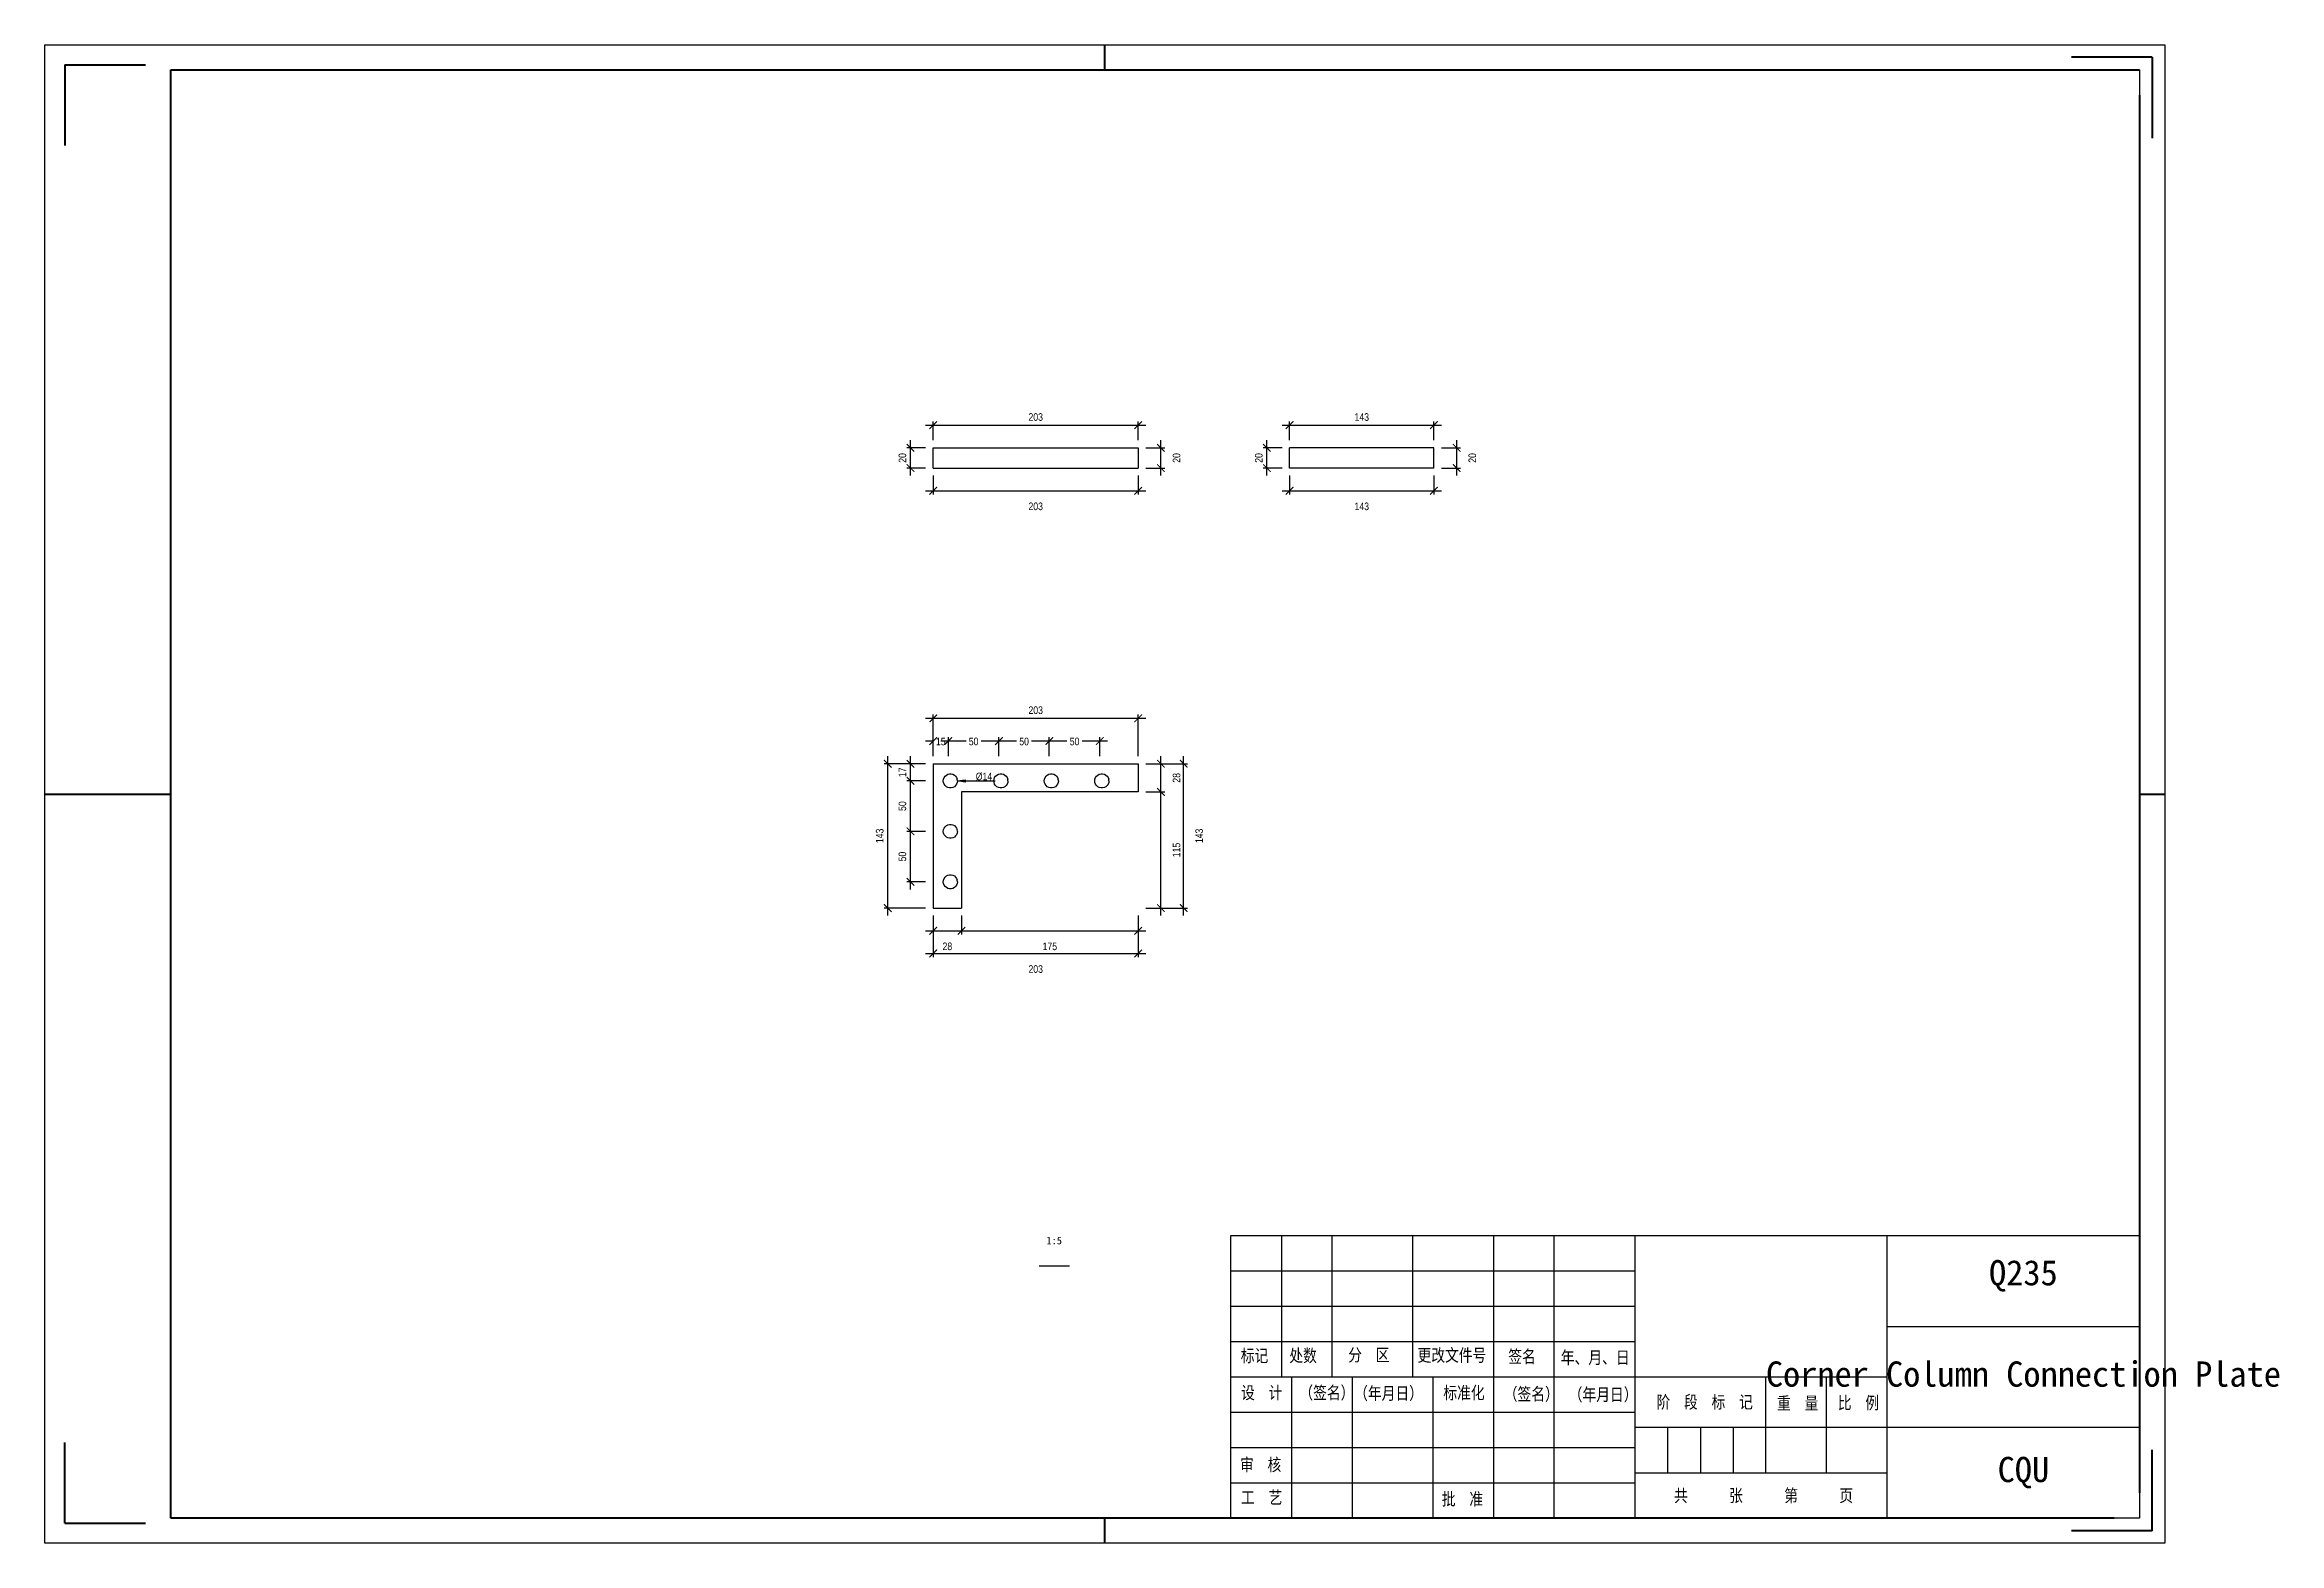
# Model space of a CAD drawing. Header units: millimetres. Extents: x 0 to 1925, y 0 to 4345.
# Drawn here: x 1470 to 1912.7, y 0 to 297 of the extents above; entities that cross this region are included whole.
import ezdxf

# ---------------------------------------------------------------- set-up
doc = ezdxf.new("R2010")
doc.units = ezdxf.units.MM
doc.layers.add('总内框线', color=7, linetype='Continuous', lineweight=50)
doc.layers.add('总外框线', color=7, linetype='Continuous', lineweight=30)
doc.styles.add('OpenSansCondensed-Light', font='OpenSansCondensed-Light.ttf')
doc.styles.add('陈杰（2）', font='gbenor.shx', dxfattribs={"width": 0.8, "bigfont": 'gbcbig.shx'})
doc.dimstyles.new('EZ_RADIUS', dxfattribs={"dimtxt": 0.25, "dimasz": 0.25, "dimexe": 0.375, "dimexo": 0.125, "dimgap": 0.1, "dimtad": 1, "dimlfac": 100, "dimzin": 12, "dimdsep": 46, "dimtxsty": 'OpenSansCondensed-Light', "dimblk": 'CLOSEDBLANK', "dimcen": 0, "dimazin": 3, "dimtfac": 0.5, "dimtofl": 0, "dimtmove": 1, "dimatfit": 3, "dimarcsym": 0})
doc.dimstyles.new('EZDXF', dxfattribs={"dimtxt": 0.25, "dimasz": 0.175, "dimexe": 0.375, "dimexo": 0.125, "dimgap": 0.1, "dimtad": 1, "dimlfac": 100, "dimzin": 12, "dimdsep": 46, "dimtxsty": 'OpenSansCondensed-Light', "dimblk": 'ARCHTICK', "dimcen": 2.5, "dimazin": 3, "dimtfac": 0.5, "dimtmove": 2, "dimatfit": 3, "dimarcsym": 0})

# ---------------------------------------------------------------- blocks, each defined once
blk = doc.blocks.new('_ARCHTICK')
at = {"color": 0, "linetype": 'ByBlock', "const_width": 0.15}
blk.add_lwpolyline([(-0.5, -0.5), (0.5, 0.5)], dxfattribs=at)
blk = doc.blocks.new('_CLOSED')
at = {"color": 0, "linetype": 'ByBlock'}
blk.add_line((0, 0), (-1, 0), dxfattribs=at)
blk.add_lwpolyline([(-1, 0.16), (0, 0), (-1, -0.16)], close=True, dxfattribs=at)
blk = doc.blocks.new('*D47')
at = {"transparency": 16777216}
for p, q in [((1652.33, 151.1), (1653.83, 151.1)), ((1653.83, 151.1), (1658.33, 151.1))]:
    blk.add_line(p, q, dxfattribs=at)
at = {"layer": 'Defpoints', "transparency": 16777216}
for p in [(1649.43, 151.1), (1650.83, 151.1)]:
    blk.add_point(p, dxfattribs=at)
at = {"transparency": 16777216, "xscale": 1.5, "yscale": 1.5, "rotation": 179.9999999999997}
blk.add_blockref('_CLOSED', (1650.83, 151.1), dxfattribs=at)
at = {"transparency": 16777216, "insert": (1656.08, 151.95), "char_height": 1.5, "attachment_point": 5, "style": 'OpenSansCondensed-Light'}
blk.add_mtext('%%c14', dxfattribs=at)

msp = doc.modelspace()

# ---------------------------------------------------------------- linework, layer by layer
for p, q in [((1885, 292), (1885, 107)), ((1646.02901, 213.1), (1646.02901, 217.1)), ((1646.02901, 217.1), (1686.62901, 217.1)), ((1686.62901, 217.1), (1686.62901, 213.1)), ((1716.62901, 213.1), (1716.62901, 217.1)), ((1745.22901, 217.1), (1716.62901, 217.1)), ((1745.22901, 213.1), (1745.22901, 217.1)), ((1646.02901, 213.1), (1686.62901, 213.1)), ((1745.22901, 213.1), (1716.62901, 213.1)), ((1646.02901, 154.5), (1686.62901, 154.5)), ((1646.02901, 154.5), (1646.02901, 125.9)), ((1648.02901, 151.1), (1648.06901, 151.44)), ((1648.06901, 150.76), (1648.02901, 151.1)), ((1648.06901, 151.44), (1648.18901, 151.76)), ((1648.18901, 150.44), (1648.06901, 150.76)), ((1648.18901, 151.76), (1648.38901, 152.02)), ((1648.38901, 152.02), (1648.62901, 152.26)), ((1648.62901, 152.26), (1648.92901, 152.4)), ((1648.92901, 152.4), (1649.26901, 152.48)), ((1649.26901, 152.48), (1649.58901, 152.48)), ((1649.58901, 152.48), (1649.92901, 152.4)), ((1649.92901, 152.4), (1650.22901, 152.26)), ((1650.22901, 152.26), (1650.46901, 152.02)), ((1650.46901, 152.02), (1650.66901, 151.76)), ((1650.66901, 151.76), (1650.78901, 151.44)), ((1650.78901, 150.76), (1650.66901, 150.44)), ((1650.82901, 151.1), (1650.78901, 151.44)), ((1650.82901, 151.1), (1650.78901, 150.76)), ((1658.02901, 151.1), (1658.06901, 151.44)), ((1658.06901, 150.76), (1658.02901, 151.1)), ((1658.06901, 151.44), (1658.18901, 151.76)), ((1658.18901, 150.44), (1658.06901, 150.76)), ((1658.18901, 151.76), (1658.38901, 152.02)), ((1658.38901, 152.02), (1658.62901, 152.26)), ((1658.62901, 152.26), (1658.92901, 152.4)), ((1658.92901, 152.4), (1659.26901, 152.48)), ((1659.26901, 152.48), (1659.58901, 152.48)), ((1659.58901, 152.48), (1659.92901, 152.4)), ((1659.92901, 152.4), (1660.22901, 152.26)), ((1660.22901, 152.26), (1660.46901, 152.02)), ((1660.46901, 152.02), (1660.66901, 151.76)), ((1660.66901, 151.76), (1660.78901, 151.44)), ((1660.78901, 150.76), (1660.66901, 150.44)), ((1660.82901, 151.1), (1660.78901, 151.44)), ((1660.82901, 151.1), (1660.78901, 150.76)), ((1668.02901, 151.1), (1668.06901, 151.44)), ((1668.06901, 150.76), (1668.02901, 151.1)), ((1668.06901, 151.44), (1668.18901, 151.76)), ((1668.18901, 150.44), (1668.06901, 150.76)), ((1668.18901, 151.76), (1668.38901, 152.02)), ((1668.38901, 152.02), (1668.62901, 152.26)), ((1668.62901, 152.26), (1668.92901, 152.4)), ((1668.92901, 152.4), (1669.26901, 152.48)), ((1669.26901, 152.48), (1669.58901, 152.48)), ((1669.58901, 152.48), (1669.92901, 152.4)), ((1669.92901, 152.4), (1670.22901, 152.26)), ((1670.22901, 152.26), (1670.46901, 152.02)), ((1670.46901, 152.02), (1670.66901, 151.76)), ((1670.66901, 151.76), (1670.78901, 151.44)), ((1670.78901, 150.76), (1670.66901, 150.44)), ((1670.82901, 151.1), (1670.78901, 151.44)), ((1670.82901, 151.1), (1670.78901, 150.76)), ((1678.02901, 151.1), (1678.06901, 151.44)), ((1678.06901, 150.76), (1678.02901, 151.1)), ((1678.06901, 151.44), (1678.18901, 151.76)), ((1678.18901, 150.44), (1678.06901, 150.76)), ((1678.18901, 151.76), (1678.38901, 152.02)), ((1678.38901, 152.02), (1678.62901, 152.26)), ((1678.62901, 152.26), (1678.92901, 152.4)), ((1678.92901, 152.4), (1679.26901, 152.48)), ((1679.26901, 152.48), (1679.58901, 152.48)), ((1679.58901, 152.48), (1679.92901, 152.4)), ((1679.92901, 152.4), (1680.22901, 152.26)), ((1680.22901, 152.26), (1680.46901, 152.02)), ((1680.46901, 152.02), (1680.66901, 151.76)), ((1680.66901, 151.76), (1680.78901, 151.44)), ((1680.78901, 150.76), (1680.66901, 150.44)), ((1680.82901, 151.1), (1680.78901, 151.44)), ((1680.82901, 151.1), (1680.78901, 150.76)), ((1686.62901, 154.5), (1686.62901, 148.9)), ((1648.38901, 150.18), (1648.18901, 150.44)), ((1648.62901, 149.94), (1648.38901, 150.18)), ((1648.92901, 149.8), (1648.62901, 149.94)), ((1649.26901, 149.72), (1648.92901, 149.8)), ((1649.58901, 149.72), (1649.26901, 149.72)), ((1649.92901, 149.8), (1649.58901, 149.72)), ((1650.22901, 149.94), (1649.92901, 149.8)), ((1650.46901, 150.18), (1650.22901, 149.94)), ((1650.66901, 150.44), (1650.46901, 150.18)), ((1686.62901, 148.9), (1651.62901, 148.9)), ((1651.62901, 148.9), (1651.62901, 125.9)), ((1658.38901, 150.18), (1658.18901, 150.44)), ((1658.62901, 149.94), (1658.38901, 150.18)), ((1658.92901, 149.8), (1658.62901, 149.94)), ((1659.26901, 149.72), (1658.92901, 149.8)), ((1659.58901, 149.72), (1659.26901, 149.72)), ((1659.92901, 149.8), (1659.58901, 149.72)), ((1660.22901, 149.94), (1659.92901, 149.8)), ((1660.46901, 150.18), (1660.22901, 149.94)), ((1660.66901, 150.44), (1660.46901, 150.18)), ((1668.38901, 150.18), (1668.18901, 150.44)), ((1668.62901, 149.94), (1668.38901, 150.18)), ((1668.92901, 149.8), (1668.62901, 149.94)), ((1669.26901, 149.72), (1668.92901, 149.8)), ((1669.58901, 149.72), (1669.26901, 149.72)), ((1669.92901, 149.8), (1669.58901, 149.72)), ((1670.22901, 149.94), (1669.92901, 149.8)), ((1670.46901, 150.18), (1670.22901, 149.94)), ((1670.66901, 150.44), (1670.46901, 150.18)), ((1678.38901, 150.18), (1678.18901, 150.44)), ((1678.62901, 149.94), (1678.38901, 150.18)), ((1678.92901, 149.8), (1678.62901, 149.94)), ((1679.26901, 149.72), (1678.92901, 149.8)), ((1679.58901, 149.72), (1679.26901, 149.72)), ((1679.92901, 149.8), (1679.58901, 149.72)), ((1680.22901, 149.94), (1679.92901, 149.8)), ((1680.46901, 150.18), (1680.22901, 149.94)), ((1680.66901, 150.44), (1680.46901, 150.18)), ((1648.06901, 141.44), (1648.18901, 141.76)), ((1648.18901, 141.76), (1648.38901, 142.02)), ((1648.38901, 142.02), (1648.62901, 142.26)), ((1648.62901, 142.26), (1648.92901, 142.4)), ((1648.92901, 142.4), (1649.26901, 142.48)), ((1649.26901, 142.48), (1649.58901, 142.48)), ((1649.58901, 142.48), (1649.92901, 142.4)), ((1649.92901, 142.4), (1650.22901, 142.26)), ((1650.22901, 142.26), (1650.46901, 142.02)), ((1650.46901, 142.02), (1650.66901, 141.76)), ((1650.66901, 141.76), (1650.78901, 141.44)), ((1648.02901, 141.1), (1648.06901, 141.44)), ((1648.06901, 140.76), (1648.02901, 141.1)), ((1648.18901, 140.44), (1648.06901, 140.76)), ((1648.38901, 140.18), (1648.18901, 140.44)), ((1648.62901, 139.94), (1648.38901, 140.18)), ((1648.92901, 139.8), (1648.62901, 139.94)), ((1649.26901, 139.72), (1648.92901, 139.8)), ((1649.58901, 139.72), (1649.26901, 139.72)), ((1649.92901, 139.8), (1649.58901, 139.72)), ((1650.22901, 139.94), (1649.92901, 139.8)), ((1650.46901, 140.18), (1650.22901, 139.94)), ((1650.66901, 140.44), (1650.46901, 140.18)), ((1650.78901, 140.76), (1650.66901, 140.44)), ((1650.82901, 141.1), (1650.78901, 141.44)), ((1650.82901, 141.1), (1650.78901, 140.76)), ((1648.02901, 131.1), (1648.06901, 131.44)), ((1648.06901, 130.76), (1648.02901, 131.1)), ((1648.06901, 131.44), (1648.18901, 131.76)), ((1648.18901, 130.44), (1648.06901, 130.76)), ((1648.18901, 131.76), (1648.38901, 132.02)), ((1648.38901, 130.18), (1648.18901, 130.44)), ((1648.38901, 132.02), (1648.62901, 132.26)), ((1648.62901, 129.94), (1648.38901, 130.18)), ((1648.62901, 132.26), (1648.92901, 132.4)), ((1648.92901, 129.8), (1648.62901, 129.94)), ((1648.92901, 132.4), (1649.26901, 132.48)), ((1649.26901, 129.72), (1648.92901, 129.8)), ((1649.26901, 132.48), (1649.58901, 132.48)), ((1649.58901, 129.72), (1649.26901, 129.72)), ((1649.58901, 132.48), (1649.92901, 132.4)), ((1649.92901, 129.8), (1649.58901, 129.72)), ((1649.92901, 132.4), (1650.22901, 132.26)), ((1650.22901, 129.94), (1649.92901, 129.8)), ((1650.22901, 132.26), (1650.46901, 132.02)), ((1650.46901, 130.18), (1650.22901, 129.94)), ((1650.46901, 132.02), (1650.66901, 131.76)), ((1650.66901, 130.44), (1650.46901, 130.18)), ((1650.66901, 131.76), (1650.78901, 131.44)), ((1650.78901, 130.76), (1650.66901, 130.44)), ((1650.82901, 131.1), (1650.78901, 131.44)), ((1650.82901, 131.1), (1650.78901, 130.76)), ((1646.02901, 125.9), (1651.62901, 125.9)), ((1705, 61), (1885, 61)), ((1705, 5), (1705, 61)), ((1715, 61), (1715, 33)), ((1725, 61), (1725, 33)), ((1741, 61), (1741, 33)), ((1757, 61), (1757, 33)), ((1769, 61), (1769, 5)), ((1785, 61), (1785, 5)), ((1835, 5), (1835, 61)), ((1885, 61), (1885, 5)), ((1667, 55), (1673, 55)), ((1705, 54), (1785, 54)), ((1705, 47), (1785, 47)), ((1705, 40), (1785, 40)), ((1835, 43), (1885, 43)), ((1705, 33), (1835, 33)), ((1717, 33), (1717, 5)), ((1729, 33), (1729, 5)), ((1745, 33), (1745, 5)), ((1757, 33), (1757, 5)), ((1811, 14), (1811, 33)), ((1823, 14), (1823, 33)), ((1705, 26), (1785, 26)), ((1785, 23), (1835, 23)), ((1791.5, 23), (1791.5, 14)), ((1798, 23), (1798, 14)), ((1804.5, 23), (1804.5, 14)), ((1835, 23), (1885, 23)), ((1705, 19), (1785, 19)), ((1785, 14), (1835, 14)), ((1705, 12), (1785, 12)), ((1885, 5), (1705, 5))]:
    msp.add_line(p, q)
at = {"layer": '总内框线'}
for p, q in [((1680, 292), (1680, 297)), ((1474, 293), (1474, 277)), ((1474, 293), (1490, 293)), ((1887.5, 294.5), (1871.5, 294.5)), ((1887.5, 294.5), (1887.5, 278.5)), ((1495, 5), (1495, 292)), ((1495, 292), (1885, 292)), ((1885, 287), (1885, 10)), ((1470, 148.5), (1495, 148.5)), ((1885, 148.5), (1890, 148.5)), ((1474, 4), (1474, 20)), ((1887.5, 2.5), (1887.5, 18.5)), ((1880, 5), (1495, 5)), ((1680, 0), (1680, 5)), ((1474, 4), (1490, 4)), ((1887.5, 2.5), (1871.5, 2.5))]:
    msp.add_line(p, q, dxfattribs=at)
at = {"layer": '总外框线'}
for p, q in [((1470, 0), (1470, 297)), ((1470, 297), (1890, 297)), ((1890, 297), (1890, 0)), ((1890, 0), (1470, 0))]:
    msp.add_line(p, q, dxfattribs=at)

# ---------------------------------------------------------------- texts
at = {"attachment_point": 5}
for s, insert, char_height in [('1:5', (1670, 60), 1.5), ('Q235', (1862, 53), 5), ('Corner Column Connection Plate', (1862, 33.5), 5), ('CQU', (1862, 14), 5)]:
    msp.add_mtext(s, dxfattribs=dict(at, insert=insert, char_height=char_height))
at = {"char_height": 2.5, "width": 93.0192856, "attachment_point": 1, "style": '陈杰（2）'}
for s, insert in [('{\\fSimSun|b0|i0|c134|p2;标记}', (1706.95482, 38.44053)), ('{\\fSimSun|b0|i0|c134|p2;处数}', (1716.57596, 38.45543)), ('{\\fSimSun|b0|i0|c134|p2;分\u3000区}', (1728.23692, 38.57959)), ('{\\fSimSun|b0|i0|c134|p2;更改文件号}', (1741.97169, 38.52496)), ('{\\fSimSun|b0|i0|c134|p2;签名}', (1759.95608, 38.2667)), ('{\\fSimSun|b0|i0|c134|p2;年、月、日}', (1770.35064, 38.07301)), ('{\\fSimSun|b0|i0|c134|p2;设\u3000计}', (1707.01432, 31.10007)), ('{\\fSimSun|b0|i0|c134|p2;（签名）}', (1718.55629, 31.10007)), ('{\\fSimSun|b0|i0|c134|p2;\u3000（年月日）}', (1726.68156, 30.98584)), ('{\\fSimSun|b0|i0|c134|p2;标准化}', (1747.08823, 31.08517)), ('{\\fSimSun|b0|i0|c134|p2;（签名）}', (1759.05516, 30.83685)), ('{\\fSimSun|b0|i0|c134|p2;（年月日）}', (1771.923, 30.73752)), ('{\\fSimSun|b0|i0|c134|p2;阶\u3000段\u3000标\u3000记}', (1789.30395, 29.25254)), ('{\\fSimSun|b0|i0|c134|p2;重\u3000量}', (1813.18681, 29.02408)), ('{\\fSimSun|b0|i0|c134|p2;比\u3000例}', (1825.23873, 29.09361)), ('{\\fSimSun|b0|i0|c134|p2;审\u3000核}', (1706.81034, 16.83138)), ('{\\fSimSun|b0|i0|c134|p2;工\u3000艺}', (1707.01432, 10.34515)), ('{\\fSimSun|b0|i0|c134|p2;批\u3000准}', (1746.78226, 10.0273)), ('{\\fSimSun|b0|i0|c134|p2;共\u3000\u3000\u3000张\u3000\u3000\u3000第\u3000\u3000\u3000页}', (1792.79713, 10.72757))]:
    msp.add_mtext(s, dxfattribs=dict(at, insert=insert))

# ---------------------------------------------------------------- dimensions: what is measured, and where the dimension line sits
for base, p1, p2, location, override in [((1646.02901, 221.6), (1646.02901, 217.1), (1686.62901, 217.1), (1666.32901, 223.2), {"dimtxt": 1.5, "dimasz": 1.5, "dimexe": 0.75, "dimexo": 1.5, "dimtad": 1, "dimlfac": 5, "dimblk": 'ARCHTICK', "dimsah": 0, "dimtsz": 0, "dimdle": 1.5, "dimtmove": 2}), ((1716.62901, 221.6), (1716.62901, 217.1), (1745.22901, 217.1), (1730.92901, 223.2), {"dimtxt": 1.5, "dimasz": 1.5, "dimexe": 0.75, "dimexo": 1.5, "dimtad": 1, "dimlfac": 5, "dimblk": 'ARCHTICK', "dimsah": 0, "dimtsz": 0, "dimdle": 1.5, "dimtmove": 2}), ((1646.02901, 208.6), (1646.02901, 213.1), (1686.62901, 213.1), (1666.32901, 205.5), {"dimtxt": 1.5, "dimasz": 1.5, "dimexe": 0.75, "dimexo": 1.5, "dimtad": 4, "dimlfac": 5, "dimblk": 'ARCHTICK', "dimsah": 0, "dimtsz": 0, "dimdle": 1.5, "dimtmove": 2}), ((1716.62901, 208.6), (1716.62901, 213.1), (1745.22901, 213.1), (1730.92901, 205.5), {"dimtxt": 1.5, "dimasz": 1.5, "dimexe": 0.75, "dimexo": 1.5, "dimtad": 4, "dimlfac": 5, "dimblk": 'ARCHTICK', "dimsah": 0, "dimtsz": 0, "dimdle": 1.5, "dimtmove": 2}), ((1646.02901, 163.5), (1646.02901, 154.5), (1686.62901, 154.5), (1666.32901, 165.1), {"dimtxt": 1.5, "dimasz": 1.5, "dimexe": 0.75, "dimexo": 1.5, "dimtad": 1, "dimlfac": 5, "dimblk": 'ARCHTICK', "dimsah": 0, "dimtsz": 0, "dimdle": 1.5, "dimtmove": 2}), ((1649.02901, 159), (1649.02901, 154.5), (1646.02901, 154.5), (1647.52901, 158.9), {"dimtxt": 1.5, "dimasz": 1.5, "dimexe": 0.75, "dimexo": 1.5, "dimtad": 1, "dimlfac": 5, "dimblk": 'ARCHTICK', "dimsah": 0, "dimtsz": 0, "dimdle": 1.5, "dimtmove": 2}), ((1659.02901, 159), (1659.02901, 154.5), (1649.02901, 154.5), (1654.02901, 158.9), {"dimtxt": 1.5, "dimasz": 1.5, "dimexe": 0.75, "dimexo": 1.5, "dimtad": 1, "dimlfac": 5, "dimblk": 'ARCHTICK', "dimsah": 0, "dimtsz": 0, "dimdle": 1.5, "dimtmove": 2}), ((1669.02901, 159), (1669.02901, 154.5), (1659.02901, 154.5), (1664.02901, 158.9), {"dimtxt": 1.5, "dimasz": 1.5, "dimexe": 0.75, "dimexo": 1.5, "dimtad": 1, "dimlfac": 5, "dimblk": 'ARCHTICK', "dimsah": 0, "dimtsz": 0, "dimdle": 1.5, "dimtmove": 2}), ((1679.02901, 159), (1679.02901, 154.5), (1669.02901, 154.5), (1674.02901, 158.9), {"dimtxt": 1.5, "dimasz": 1.5, "dimexe": 0.75, "dimexo": 1.5, "dimtad": 1, "dimlfac": 5, "dimblk": 'ARCHTICK', "dimsah": 0, "dimtsz": 0, "dimdle": 1.5, "dimtmove": 2}), ((1646.02901, 121.4), (1646.02901, 125.9), (1651.62901, 125.9), (1648.82901, 118.3), {"dimtxt": 1.5, "dimasz": 1.5, "dimexe": 0.75, "dimexo": 1.5, "dimtad": 4, "dimlfac": 5, "dimblk": 'ARCHTICK', "dimsah": 0, "dimtsz": 0, "dimdle": 1.5, "dimtmove": 2}), ((1646.02901, 116.9), (1646.02901, 125.9), (1686.62901, 125.9), (1666.32901, 113.8), {"dimtxt": 1.5, "dimasz": 1.5, "dimexe": 0.75, "dimexo": 1.5, "dimtad": 4, "dimlfac": 5, "dimblk": 'ARCHTICK', "dimsah": 0, "dimtsz": 0, "dimdle": 1.5, "dimtmove": 2}), ((1651.62901, 121.4), (1651.62901, 125.9), (1686.62901, 125.9), (1669.12901, 118.3), {"dimtxt": 1.5, "dimasz": 1.5, "dimexe": 0.75, "dimexo": 1.5, "dimtad": 4, "dimlfac": 5, "dimblk": 'ARCHTICK', "dimsah": 0, "dimtsz": 0, "dimdle": 1.5, "dimtmove": 2})]:
    msp.add_linear_dim(base=base, p1=p1, p2=p2, location=location, dimstyle='EZDXF', override=override).render()
for base, p1, p2, location, override in [((1641.52901, 213.1), (1646.02901, 213.1), (1646.02901, 217.1), (1639.92901, 215.1), {"dimtxt": 1.5, "dimasz": 1.5, "dimexe": 0.75, "dimexo": 1.5, "dimtad": 1, "dimlfac": 5, "dimblk": 'ARCHTICK', "dimsah": 0, "dimtsz": 0, "dimdle": 1.5, "dimtmove": 2}), ((1691.12901, 213.1), (1686.62901, 213.1), (1686.62901, 217.1), (1694.22901, 215.1), {"dimtxt": 1.5, "dimasz": 1.5, "dimexe": 0.75, "dimexo": 1.5, "dimtad": 4, "dimlfac": 5, "dimblk": 'ARCHTICK', "dimsah": 0, "dimtsz": 0, "dimdle": 1.5, "dimtmove": 2}), ((1712.12901, 213.1), (1716.62901, 213.1), (1716.62901, 217.1), (1710.52901, 215.1), {"dimtxt": 1.5, "dimasz": 1.5, "dimexe": 0.75, "dimexo": 1.5, "dimtad": 1, "dimlfac": 5, "dimblk": 'ARCHTICK', "dimsah": 0, "dimtsz": 0, "dimdle": 1.5, "dimtmove": 2}), ((1749.72901, 213.1), (1745.22901, 213.1), (1745.22901, 217.1), (1752.82901, 215.1), {"dimtxt": 1.5, "dimasz": 1.5, "dimexe": 0.75, "dimexo": 1.5, "dimtad": 4, "dimlfac": 5, "dimblk": 'ARCHTICK', "dimsah": 0, "dimtsz": 0, "dimdle": 1.5, "dimtmove": 2}), ((1637.02901, 125.9), (1646.02901, 125.9), (1646.02901, 154.5), (1635.42901, 140.2), {"dimtxt": 1.5, "dimasz": 1.5, "dimexe": 0.75, "dimexo": 1.5, "dimtad": 1, "dimlfac": 5, "dimblk": 'ARCHTICK', "dimsah": 0, "dimtsz": 0, "dimdle": 1.5, "dimtmove": 2}), ((1641.52901, 151.1), (1646.02901, 151.1), (1646.02901, 154.5), (1639.92901, 152.8), {"dimtxt": 1.5, "dimasz": 1.5, "dimexe": 0.75, "dimexo": 1.5, "dimtad": 1, "dimlfac": 5, "dimblk": 'ARCHTICK', "dimsah": 0, "dimtsz": 0, "dimdle": 1.5, "dimtmove": 2}), ((1691.12901, 148.9), (1686.62901, 148.9), (1686.62901, 154.5), (1694.22901, 151.7), {"dimtxt": 1.5, "dimasz": 1.5, "dimexe": 0.75, "dimexo": 1.5, "dimtad": 4, "dimlfac": 5, "dimblk": 'ARCHTICK', "dimsah": 0, "dimtsz": 0, "dimdle": 1.5, "dimtmove": 2}), ((1695.62901, 125.9), (1686.62901, 125.9), (1686.62901, 154.5), (1698.72901, 140.2), {"dimtxt": 1.5, "dimasz": 1.5, "dimexe": 0.75, "dimexo": 1.5, "dimtad": 4, "dimlfac": 5, "dimblk": 'ARCHTICK', "dimsah": 0, "dimtsz": 0, "dimdle": 1.5, "dimtmove": 2}), ((1641.52901, 141.1), (1646.02901, 141.1), (1646.02901, 151.1), (1639.92901, 146.1), {"dimtxt": 1.5, "dimasz": 1.5, "dimexe": 0.75, "dimexo": 1.5, "dimtad": 1, "dimlfac": 5, "dimblk": 'ARCHTICK', "dimsah": 0, "dimtsz": 0, "dimdle": 1.5, "dimtmove": 2}), ((1691.12901, 125.9), (1686.62901, 125.9), (1686.62901, 148.9), (1694.22901, 137.4), {"dimtxt": 1.5, "dimasz": 1.5, "dimexe": 0.75, "dimexo": 1.5, "dimtad": 4, "dimlfac": 5, "dimblk": 'ARCHTICK', "dimsah": 0, "dimtsz": 0, "dimdle": 1.5, "dimtmove": 2}), ((1641.52901, 131.1), (1646.02901, 131.1), (1646.02901, 141.1), (1639.92901, 136.1), {"dimtxt": 1.5, "dimasz": 1.5, "dimexe": 0.75, "dimexo": 1.5, "dimtad": 1, "dimlfac": 5, "dimblk": 'ARCHTICK', "dimsah": 0, "dimtsz": 0, "dimdle": 1.5, "dimtmove": 2})]:
    msp.add_linear_dim(base=base, p1=p1, p2=p2, angle=90, location=location, dimstyle='EZDXF', override=override).render()
dim = msp.add_diameter_dim_2p(p1=(1648.03112, 151.1), p2=(1650.8269, 151.1), text='14', dimstyle='EZ_RADIUS', override={"dimtxt": 1.5, "dimasz": 1.5, "dimexe": 0.75, "dimtad": 1, "dimtoh": 1, "dimlfac": 5, "dimblk": 'CLOSED', "dimsah": 0, "dimtsz": 0})
dim.commit()
dim.dimension.update_dxf_attribs({"geometry": '*D47', "text_midpoint": (1653.8269, 151.1)})

doc.saveas('drawing.dxf')
